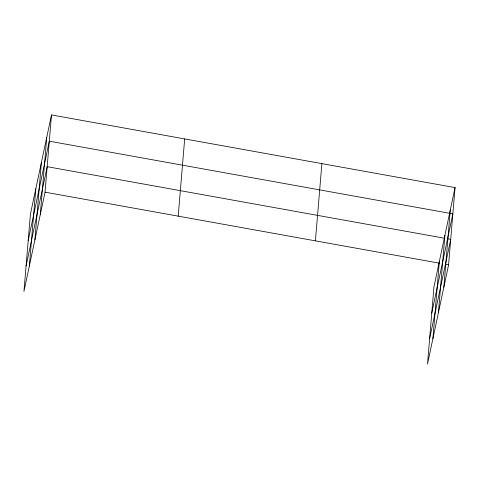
<?xml version="1.0" encoding="UTF-8"?>
<svg xmlns="http://www.w3.org/2000/svg" width="479" height="479" viewBox="0 0 479 479"><rect width="100%" height="100%" fill="white"/><g stroke="black" fill="none" stroke-linecap="round" stroke-linejoin="round"><path stroke-width="0.72" d="M29.339 266.037L35.805 188.798M34.895 239.907L41.362 162.668M40.284 214.544L46.75 137.305M51.504 114.93L30.416 214.161L23.95 291.394L45.044 192.169L51.504 114.93L455.05 187.606L448.584 264.839L427.496 364.07L433.956 286.831L455.05 187.606M178.212 216.149L184.678 138.91M315.416 240.859L321.882 163.62M432.884 338.713L439.351 261.474M438.435 312.583L444.901 235.345M443.829 287.22L450.296 209.982M28.219 240.416L49.307 141.191L452.853 213.868L431.759 313.092M26.082 265.905L47.176 166.68L444.865 238.297M429.627 338.581L450.721 239.356L447.793 238.823M45.044 192.169L439.806 263.258M445.656 264.312L448.584 264.839"/></g></svg>
